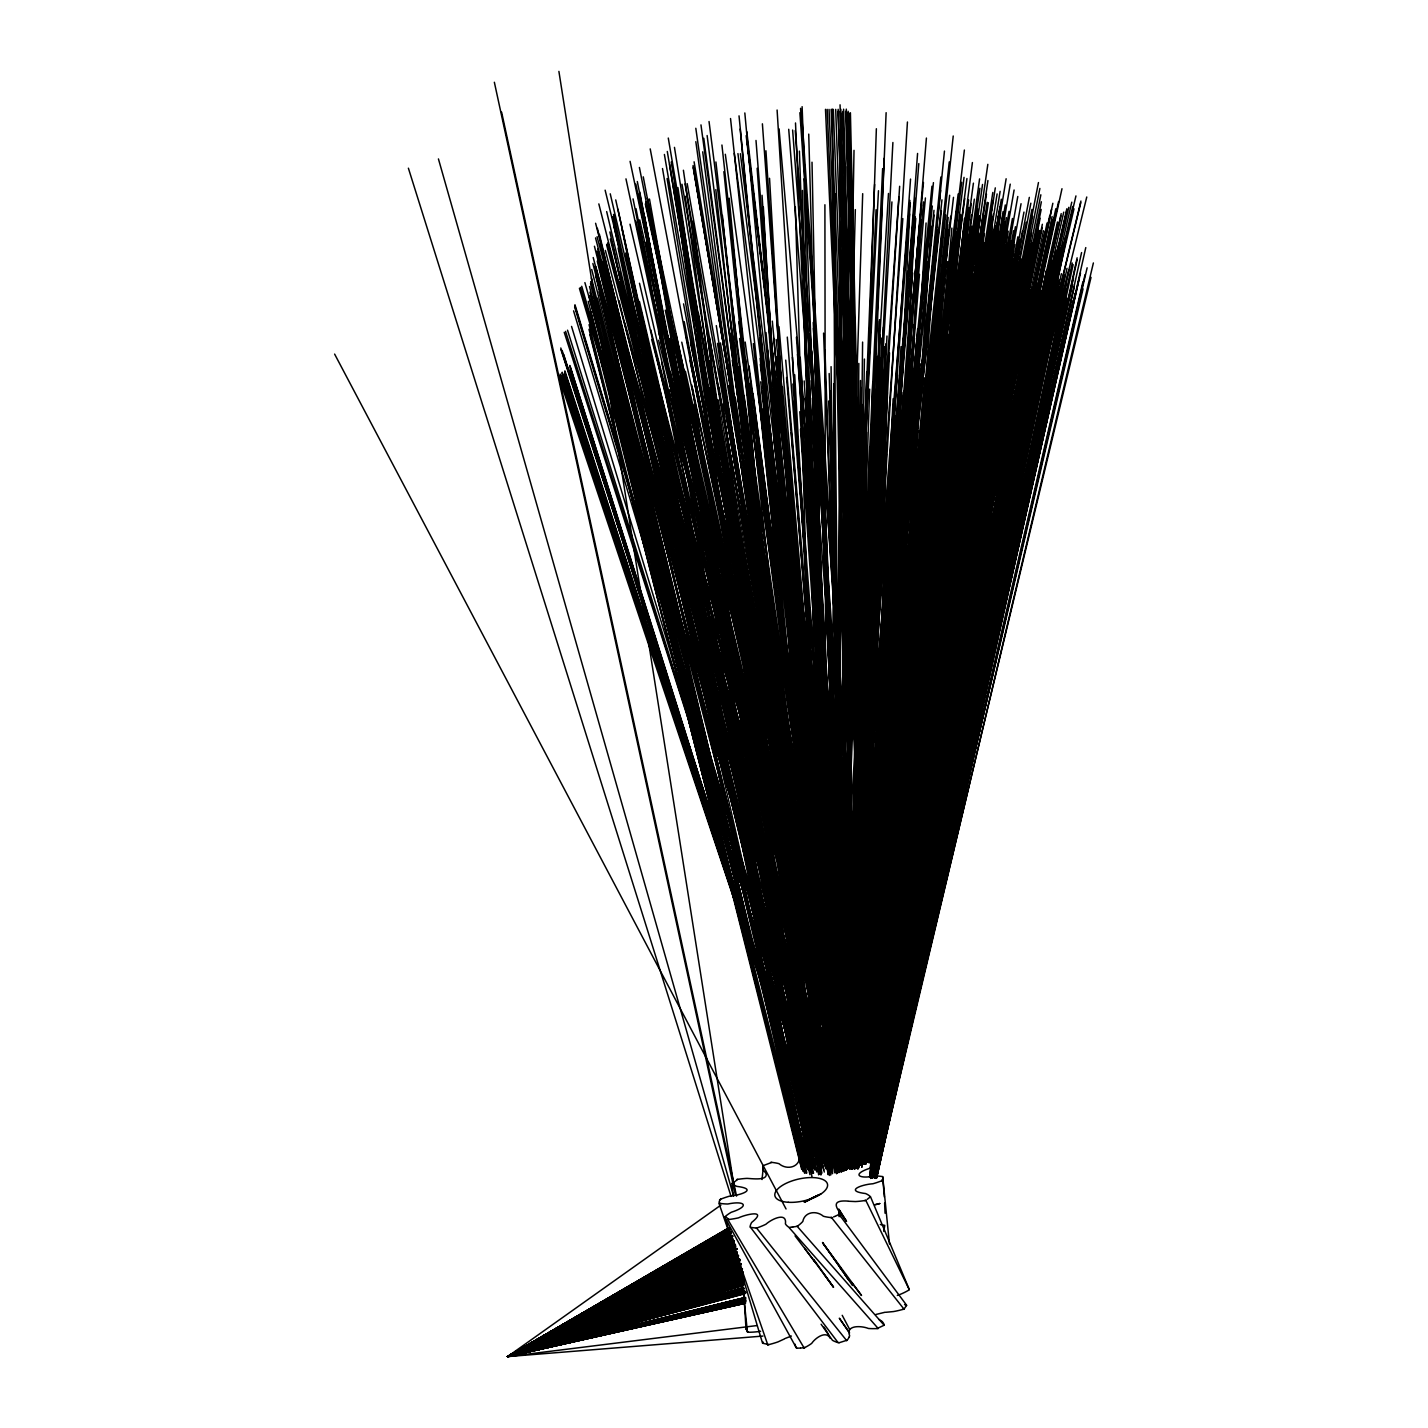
<?xml version="1.0" encoding="UTF-8"?>
<svg xmlns="http://www.w3.org/2000/svg" width="1428" height="1428" viewBox="0 0 1428 1428"><rect width="100%" height="100%" fill="white"/><g stroke="black" fill="none" stroke-linecap="round" stroke-linejoin="round"><path stroke-width="1.5" d="M838.879 1160.803L839.896 138.141M847.804 1168.818L848.143 342.309M850.428 331.296L850.338 1167.426L920.4 363.854M854.301 1168.104L855.247 473.685M844.394 1170.871L846.036 370.816M846.911 1169.532L850.499 359.32M849.339 1168.086L852.587 348.253M853.819 1167.39L856.157 419.743M835.362 193.69L830.114 1161.714L564.221 332.296M839.021 1216.602L839.057 1212.14M839.307 1172.067L844.43 388.362M852.302 1167.658L857.407 437.039M852.623 1168.39L858.835 363.408M840.378 1163.32L849.535 121.63M855.836 1168.39L861.762 451.659M832.221 1157.751L842.984 177.536M835.077 1158.947L845.537 166.523M839.039 1172.566L847.518 405.445M852.748 1168.211L860.745 387.399M718.819 386.899L853.426 1166.123L862.601 342.077M851.391 1166.765L860.495 380.491M854.355 1168.461L862.905 468.991M851.427 1168.764L862.262 404.57M852.23 1166.497L864.404 359.053M853.783 1167.693L865.118 414.959M836.826 1159.393L854.015 150.333M735.099 414.941L852.391 1168.104L866.475 432.184M855.765 1168.693L869.688 446.839M884.128 1325.22L797.199 1226.349L793.183 1226.955M854.444 1168.782L870.919 464.118M852.837 1166.373L872.758 381.865M830.079 1160.928L855.336 209.595M853.765 1167.979L874.311 409.89M843.555 1170.425L866.689 372.226M851.766 1166.962L874.436 398.93M879.505 321.3L854.872 1165.355L764.587 423.152M852.837 1166.587L877.292 356.447M852.623 1168.461L875.775 427.026M879.469 319.676L854.14 1165.73L781.955 417.797M855.747 1166.997L877.381 441.912M832.06 1158.947L862.69 193.672M853.284 1166.319L879.88 335.08M841.717 1163.82L876.364 128.734M843.377 1171.156L869.652 389.13M851.927 1167.087L879.184 373.404M853.98 1165.98L881.504 338.133M854.515 1169.353L878.684 459.12M852.07 1167.087L883.45 327.03M853.855 1166.194L883.468 404.517M835.451 1158.054L874.596 184.426M842.698 1164.07L886.128 112.687M846.429 1169.05L879.737 358.178M852.962 1166.747L885.521 375.6M855.711 1167.283L885.039 436.807M841.77 1170.906L874.686 393.485M885.788 343.827L851.463 1167.729L801.251 374.636M848.482 1167.693L884.824 346.629M850.285 1168.497L886.966 336.026M852.802 1168.943L885.057 421.599M886.431 453.943L854.712 1167.658L805.428 443.947M837.111 1156.269L882.629 168.611M839.093 1159.804L884.164 158.294M846.251 1169.746L882.593 374.993M887.359 392.593L852.141 1167.336L848.607 441.609M831.685 1160.393L876.06 209.737M863.994 1163.963L909.636 214.004M887.538 363.426L848.214 1168.39L922.202 375.85M849.874 1169.175L889.537 352.823M893.143 398.715L853.926 1166.605L838.879 428.543M892.803 431.47L855.675 1167.765L926.147 424.384M828.383 1162.678L878.47 190.727M840.324 1160.072L892.893 142.497M864.904 1162.178L915.045 216.788M894.856 415.709L853.159 1167.158L901.014 346.647M854.854 1167.925L894.285 448.553M835.558 1157.162L891.929 201.919M858.442 1168.586L899.551 463.404M865.707 1162.642L920.703 219.823M830.043 1160.768L888.484 193.476M843.341 1166.819L907.44 122.005M855.658 1168.211L900.55 425.937M852.623 1167.818L903.192 363.444M857.71 1168.55L900.925 480.486M837.165 1155.413L899.658 186.283M903.139 392.414L854.033 1166.979L785.721 360.124M866.6 1160.91L926.076 222.982M845.858 1169.461L897.409 374.939M854.979 1168.425L902.121 442.948M904.995 409.336L853.462 1167.533L915.866 359.32M906.334 457.942L858.514 1166.872L935.001 451.159M831.596 1161.142L898.89 196.689M908.279 270.856L846.786 1161.339L843.984 1164.266L845.751 1166.016L850.088 1166.373L874.489 1160.321L877.827 1162.892L875.453 1176.369L874.989 1171.674M846.215 1170.139L900.586 391.522M853.605 1166.765L912.046 321.603M867.349 1161.178L931.377 226.338M914.384 324.745L854.319 1166.408L732.278 360.142M908.422 420.118L855.818 1166.444L973.253 320.336M835.434 1156.484L902.835 218.555M839.468 1158.929L910.546 179.071M857.764 1169.086L907.78 474.971M912.67 272.998L846.786 1161.339L943.14 261.413M853.337 1167.408L914.527 338.275M868.063 1161.714L936.661 229.944M841.824 1160.536L917.579 153.456M853.998 1167.069L916.758 341.435M854.176 1167.479L913.634 385.489M910.1 437.057L855.318 1166.676L949.745 358.285M836.897 1156.698L910.35 203.008M848.428 1168.104L911.189 359.374M852.284 1168.229L917.597 328.868M913.349 452.283L858.478 1167.354L941.587 444.751M833.381 1159.357L909.904 200.438M840.556 1159.179L918.811 163.595M868.742 1162.267L941.837 233.799M947.674 261.538L847.125 1161.125L919.471 274.354M853.819 1168.086L915.634 402.321M855.872 1166.837L916.437 413.995M858.032 1167.39L914.866 469.223M842.413 1162.999L926.415 138.052M848.857 1168.122L915.455 361.909M849.91 1168.889L917.383 347.307M851.302 1167.426L920.364 336.847M920.31 345.505L852.409 1166.676L749.272 383.436M853.444 1166.105L918.097 376.064M765.301 1172.531L763.123 1169.746A34.825 14.494 -12.5 0 1 762.945 1168.461A43.001 17.904 -12.5 0 1 763.337 1165.587L771.78 1162.392A43.019 17.904 -12.5 0 1 776.886 1163.177A34.843 14.494 -12.5 0 1 779.045 1163.713C785.953 1169.728 797.734 1168.229 799.573 1158.519A34.843 14.494 -12.5 0 1 800.929 1157.073A43.001 17.904 -12.5 0 1 804.499 1154.11L813.728 1152.807A44.643 18.582 -12.5 0 1 815.085 1153.86A40.555 16.886 -12.5 0 1 816.173 1154.949A34.825 14.494 -12.5 0 1 816.977 1156.091C815.174 1168.515 831.042 1160.696 836.451 1155.716L915.776 218.43M868.349 1162.303L947.764 224.66M869.42 1162.624L947.067 237.976M833.149 1158.59L915.027 198.224M855.497 1167.354L918.204 430.863M858.424 1167.836L920.043 446.5M773.69 438.378L851.427 1168.05L923.256 353.412M884.378 1197.021L882.629 1176.601A43.019 17.904 -12.5 0 0 877.256 1176.029A34.843 14.494 -12.5 0 0 874.525 1175.94C859.138 1179.332 850.963 1174.298 870.366 1168.086L943.033 331.814M839.896 1155.77L925.415 197.957M924.576 377.813L854.569 1165.712L947.746 323.62M869.206 1160.607L951.887 228.123M870.241 1161.053L952.262 242.492M835.255 1157.43L921.453 204.882M835.594 1156.662L923.452 182.481M927.914 261.413L846.465 1161.553L961.704 251.203M855.907 1167.229L924.273 407.587M858.067 1168.193L921.631 463.386M869.938 1161.732L956.51 210.88M834.541 1159L923.577 201.883M869.866 1161.142L956.153 231.836M854.426 1166.337L926.718 394.539M858.585 1166.069L926.683 440.556M870.455 1162.267L960.455 214.432M840.931 1156.18L933.43 182.641M837.04 1154.877L931.948 186.229M870.473 1161.464L960.044 235.656M762.052 1179.51L763.284 1167.14M843.216 1163.481L944.461 151.082M936.268 347.022L854.372 1165.873L700.952 388.309M856.211 1165.551L932.43 400.715M858.371 1166.444L928.325 457.388M871.187 1160.589L964.56 218.234M871.437 1161.964L962.169 252.667M836.362 1155.056L932.305 206.007M839.932 1155.127L934.144 215.075M842.199 1159.661L940.856 177.018M871.026 1162.035L963.846 239.69M837.272 1155.609L934.001 210.327M936.411 368.977L854.854 1166.248L720.372 360.499M858.567 1166.497L933.287 434.398M871.669 1160.928L968.291 222.143M938.589 275.068L845.322 1167.301L1005.651 235.299M854.462 1166.533L938.749 363.604M856.157 1166.123L934.43 417.422M870.366 1168.086L967.47 243.938M838.29 1155.145L940.624 190.442M839.414 1156.537L938.017 230.211M841.003 1155.306L941.962 199.831M842.859 1159.875L949.245 161.899M843.341 1165.908L953.226 135.999M850.731 1167.247L936.375 358.446M943.462 321.086L854.247 1165.694L773.351 420.564M871.99 1162.517L967.059 258.575M872.097 1161.517L971.933 226.249M938.731 385.596L854.908 1166.908L787.292 337.097M872.294 1160.821L970.951 248.436M765.819 1172.799C769.049 1181.027 752.592 1178.635 747.058 1178.386A34.825 14.494 -12.5 0 0 744.113 1178.582A43.001 17.904 -12.5 0 0 737.705 1179.367L732.314 1183.616A43.001 17.904 -12.5 0 0 735.188 1185.597A34.843 14.512 -12.5 0 0 736.884 1186.382C758.946 1189.185 739.865 1195.432 729.583 1196.146A34.825 14.494 -12.5 0 0 726.638 1197.039A43.001 17.904 -12.5 0 0 720.658 1199.181L719.176 1201.412L719.766 1203.34A43.001 17.904 -12.5 0 0 725.138 1203.911A34.843 14.494 -12.5 0 0 727.869 1204C745.345 1200.341 749.914 1206.285 731.279 1212.265A34.825 14.494 -12.5 0 0 729.137 1213.586A43.019 17.904 -12.5 0 0 725.192 1216.531L729.03 1219.476A43.001 17.904 -12.5 0 0 735.474 1218.477A34.825 14.494 -12.5 0 0 738.508 1217.852C746.594 1214.121 767.889 1209.427 751.717 1222.404A34.825 14.494 -12.5 0 0 750.949 1223.832A43.001 17.904 -12.5 0 0 750.093 1226.741L838.058 1342.588A43.001 17.904 -12.5 0 1 834.041 1341.124A34.825 14.494 -12.5 0 1 832.453 1340.285L821.118 1324.238M837.825 1155.377L941.409 210.719M847.768 1160.696L851.445 1156.109A43.001 17.904 -12.5 0 0 852.302 1153.181L844.769 1152.217A43.001 17.904 -12.5 0 0 838.986 1154.52A34.843 14.512 -12.5 0 0 836.451 1155.716M854.944 1165.355L946.443 324.227M856.318 1166.069L940.731 393.325M858.514 1167.158L939.767 428.043M840.771 1154.484L945.675 214.968M845.858 1161.981L947.335 249.846M940.838 360.695L851.249 1167.247L849.714 1160.571M851.909 1167.872L943.872 345.38M861.923 1167.229L939.517 466.581M872.508 1161.892L975.395 230.586M872.794 1160.696L971.861 265.215M853.48 1167.14L947.478 327.101M872.776 1161.25L974.342 253.256M839.521 1155.698L949.656 195.261M852.962 1166.515L948.317 334.527M855.158 1165.373L950.691 326.798M942.837 409.961L856.407 1166.658L977.859 322.674M872.847 1162.517L978.715 235.156M839.253 1156.216L948.21 217.413M840.539 1153.645L948.442 229.837M842.52 1158.822L953.493 197.332M843.609 109.188L873.222 1161.839L977.555 258.414M839.253 1156.037L950.727 216.163M852.32 1168.086L948.37 347.647M853.765 1167.158L951.905 329.547M858.764 1165.319L946.3 421.403M945.265 460.459L862.048 1165.766L967.309 434.326M873.454 1160.75L981.946 240.065M843.645 1166.373L964.382 150.047M853.337 1166.533L952.815 336.865M856.461 1166.515L949.263 385.292M869.616 1177.1L970.754 327.066M871.116 1167.676L973.182 323.745M873.579 1162.231L980.411 263.841M843.18 1159.018L961.651 182.338M844.912 1167.711L954.6 264.091M873.775 1161.214L985.017 245.295M839.753 1154.984L958.17 193.976M958.92 200.812L841.056 1153.895L960.651 222.697M843.752 1160.357L964.043 177.358M855.604 1166.676L953.922 360.873M858.924 1165.801L948.192 438.021M874.168 1160.571L983.142 269.803M843.038 1155.805L960.616 214.896M856.711 1167.122L951.494 401.839M858.764 1165.908L952.815 414.441M861.976 1166.194L951.173 454.104M869.634 1177.1L974.61 329.797M874.043 1161.714L987.694 250.81M956.474 342.149L852.677 1167.39L816.209 377.474M873.4 1162.57L991.496 226.659M874.489 1160.946L985.57 276.318M841.485 1155.216L966.935 178.536M843.805 1162.713L972.414 162.542M957.92 376.474L856.889 1164.873L669.107 389.576M874.257 1162.267L990.282 256.861M874.739 1161.41L987.676 283.547M840.789 1155.52L964.721 198.528M843.002 1155.198L963.632 229.729M859.031 1166.426L954.796 431.006M874.043 1160.928L993.852 230.765M843.43 1158.358L968.648 199.956M967.506 234.228L845.305 1162.41L991.8 220.287M858.728 1166.462L959.063 407.23M861.834 1166.908L956.689 447.678M874.454 1162.66L996.244 235.138M841.913 1154.752L965.542 227.695M842.377 1154.431L968.791 207.453M964.971 327.619L853.926 1165.873L709.716 387.684M965.846 344.005L856.14 1165.07L676.569 389.398M857.318 1164.909L962.044 379.08M874.471 1161.964L1000.439 213.343M842.377 1155.538L973.414 183.159M842.966 1154.342L965.542 243.956M844.162 1159.59L974.36 199.152M970.201 255.541L848.321 1160.268L1000.778 242.671M969.594 317.266L855.247 1166.979L796.431 337.151M984.749 322.032L870.33 1176.672L988.747 324.709M871.848 1167.229L986.766 319.783M874.704 1161.732L998.226 239.583M874.9 1160.91L994.495 270.767M874.704 1162.535L1002.581 217.52M842.109 1153.663L971.29 203.561M843.805 1155.341L971.54 214.771M844.983 1166.854L965.953 276.068M844.519 1168.158L969.915 250.792M971.022 315.838L854.533 1166.622L772.441 362.409M961.133 423.723L859.424 1164.82L971.7 391.361M874.953 1162.356L1000.028 244.224M844.109 1163.231L979.59 178.893M855.158 1165.141L972.807 308.305M857.103 1165.337L970.255 346.415M862.048 1165.105L962.061 441.109M875.257 1160.75L1004.794 221.983M875.489 1160.589L1001.599 249.079M842.698 1154.609L971.522 230.943M843.823 1154.467L973.343 228.98M855.55 1166.997L974.235 319.586M859.031 1164.766L965.417 399.537M875.418 1161.357L1006.597 226.499M875.667 1161.035L1002.902 254.13M843.502 1153.61L979.894 188.282M844.519 1159.715L982.535 184.462M845.644 1167.336L977.109 237.726M875.792 1161.535L1004.009 259.521M843.145 1154.092L977.948 209.22M843.877 1165.516L987.837 164.345M845.626 1166.48L972.861 276.818M855.265 1165.73L973.914 332.278M855.479 1166.265L975.61 324.87M857.532 1165.373L971.29 368.924M875.578 1161.785L1008.222 231.211M1004.83 265.233L875.917 1161.839L1012.523 258.522M844.126 1152.735L979.626 215.842M844.573 1158.84L980.268 217.342M855.408 1164.998L977.055 324.013M870.473 1177.904L992.353 332.581M875.685 1162.231L1009.632 236.138M875.917 1162.374L1005.169 271.177M843.859 1165.962L987.926 180.535M844.841 1162.856L983.124 215.753M844.769 1167.354L977.912 263.573M857.71 1163.624L976.877 354.501M870.973 1176.904L995.691 330.939M1010.756 241.261L875.917 1162.749L1022.662 283.69M875.971 1161.464L1004.776 284.6M844.412 1154.127L986.462 194.047M844.537 1162.321L987.176 202.276M846.269 1166.926L980.34 263.93M872.562 1166.801L999.743 315.695M876.114 1161L1011.684 246.723M844.448 1152.396L984.499 215.61M844.841 1158.054L983.178 232.05M844.983 1158.965L988.372 202.722M984.445 233.549L844.501 1166.39L1003.063 211.647M984.142 310.804L855.907 1165.766L699.417 360.606M859.549 1165.248L975.824 393.896M862.137 1163.927L972.414 427.347M870.455 1177.297L998.44 321.3M876.132 1161.321L1012.345 252.506M859.085 1165.587L977.984 382.49M875.971 1162.249L1012.381 265.055M844.876 1153.074L984.195 242.599M844.43 1163.32L992.817 192.459M844.573 1162.892L992.174 205.525M845.18 1167.747L985.374 250.525M856.175 1166.408L988.479 302.433M856.657 1164.891L990.514 296.863M981.286 356.822L858.157 1163.641L851.481 1167.229M870.723 1178.457L1001.813 319.729M875.81 1162.695L1011.774 272.105M845.358 1154.27L992.942 200.545M844.68 1162.41L995.298 187.871M845.358 1158.162L991.228 217.395M989.8 306.199L856.532 1167.033L987.141 326.941M862.012 1164.516L977.395 420.1M845.465 1152.807L991.175 223.143M845.019 1161.589L991.835 221.376M993.388 213.914L844.198 1166.854L999.921 207.024M844.555 1167.783L988.23 248.936M998.583 215.414L844.68 1166.016L1003.099 221.965M857.8 1165.266L990.211 324.459M984.07 372.869L859.442 1163.927L998.422 334.937M859.906 1163.659L982.196 384.917M871.348 1177.511L872.383 1170.906M873.061 1166.497L1004.187 326.655M844.876 1153.699L997.119 193.905M845.804 1153.146L992.246 227.677M845.662 1157.465L993.031 231.015M857.103 1165.516L991.496 318.694M857.282 1166.694L996.208 291.383M858.014 1163.874L998.69 278.139M876.06 1161.517L1011.47 303.593M844.287 1165.07L1000.118 191.352M845.073 1161.999L995.102 225.767M845.305 1166.622L988.533 273.944M846.84 1166.497L993.299 255.719M995.709 245.848L848.803 1159.822L1022.466 231.229M857.103 1166.176L996.084 296.417M861.887 1165.087L982.25 412.549M871.74 1176.458L1007.597 326.173M874.007 1164.962L1009.114 321.389M1015.754 295.81L876.239 1163.231L1041.494 290.884M844.733 1168.193L995.762 235.691M871.223 1176.94L1010.489 315.32M873.258 1166.337L1012.077 311.607M845.554 1154.092L1001.331 199.206M846.126 1153.645L1006.133 178.768M857.782 1163.874L1001.206 289.902M858.567 1164.177L992.692 340.935M858.799 1163.57L1004.134 278.978M859.531 1163.463L992.406 347.736M859.924 1164.177L988.39 375.171M862.084 1163.409L986.73 404.767M875.882 1160.839L1018.182 291.562M874.525 1175.994L875.239 1171.585M1048.688 284.957L876.024 1167.211L1019.235 288.652M874.471 1178.207L1029.302 233.924M846.483 1153.431L998.065 232.461M845.626 1161.232L998.386 241.368M845.144 1167.015L995.673 260.36M845.697 1166.979L996.244 260.86M858.228 1163.481L997.726 316.195M1003.652 283.333L858.049 1165.123L672.659 359.517M858.282 1164.623L999.189 312.375M871.366 1178.029L1013.934 314.928M873.454 1166.64L1015.54 309.894M875.65 1163.16L1017.254 308.609M874.489 1177.797L1022.055 281.959M874.9 1176.583L1029.624 238.494M874.757 1177.422L1024.376 275.747M1082.906 281.905L874.953 1176.886L1029.891 243.367M846.572 1152.325L1005.294 204.954M846.34 1157.912L997.565 249.704M845.608 1168.443L995.245 274.354M858.888 1164.159L1004.259 298.398M872.133 1177.207L872.865 1172.816M873.972 1166.23L1015.04 320.925M1061.379 273.694L874.953 1177.332L1029.749 248.258M874.882 1178.261L1029.32 253.309M846.679 1154.038L1010.239 184.141M845.251 1165.302L1000.278 244.866M846.697 1157.18L998.725 260.146M858.585 1163.517L1006.169 292.562M859.959 1164.57L994.566 364.229M861.941 1163.874L991.121 396.52M874.882 1164.695L1018.45 314.785M876.524 1162.267L1026.321 276.461M847.286 1153.449L1006.383 217.645M858.424 1165.177L1004.312 306.003M858.871 1164.748L1009.096 285.671M859.281 1165.587L1009.899 280.959M1018.896 321.354L872.097 1178.261L1031.659 304.075M874.668 1175.03L875.435 1170.639M876.185 1166.248L1029.338 269.696M874.989 1177.529L1038.281 221.072M847.179 1152.824L1009.06 211.362M845.894 1161.285L1006.401 227.284M847.572 1152.289L1014.112 189.995M846.34 1166.587L1003.045 261.288M859.281 1164.338L1004.366 318.373M1000.778 351.288L859.942 1165.212L675.926 334.116M861.905 1163.481L997.69 373.529M871.955 1176.529L1021.538 309.555M875.418 1162.481L1023.965 296.81M875.382 1172.442L874.614 1176.833L1041.458 296.667M876.132 1168.05L1031.837 263.412M1038.406 225.713L874.953 1178.1L1050.508 264.733M1033.801 257.326L874.9 1176.315L1046.385 270.624M875.275 1176.369L1038.459 230.64M1005.33 245.348L847.554 1153.967L1012.434 218.484M845.108 1167.551L1005.544 246.419M873.954 1165.873L1023.769 307.573M874.686 1164.034L1025.09 303.218M874.739 1178.154L1038.12 235.602M874.936 1177.654L1037.513 240.725M847.215 1157.251L1006.811 245.67M846.768 1160.143L1006.044 255.326M845.911 1166.408L1004.241 269.499M859.228 1164.837L1009.168 308.68M861.655 1163.784L1001.51 364.14M874.686 1175.512L875.453 1171.121M876.221 1166.73L1029.445 294.936M846.608 1160.589L1009.935 240.85M848.053 1152.789L1017.789 196.493M1010.703 312.643L860.281 1163.499L1006.99 334.563M861.709 1162.071L1004.884 353.983M872.008 1177.582L1025.429 310.072M872.901 1176.761L873.668 1172.352M874.828 1165.766L1024.965 315.499M875.703 1164.32L1030.659 289.741M848.214 1153.985L1013.577 230.711M1014.362 237.887L849.249 1159.375L1037.995 222.09M860.888 1163.035L1009.935 329.493M861.316 1162.66L1007.757 342.684M874.793 1177.315L1034.479 288.724M848.25 1153.699L1015.433 226.731M847.875 1157.126L1011.417 254.38M1011.827 252.952L846.483 1168.39L1017.057 265.34M1014.737 244.42L847 1168.283L1028.945 249.436M847.107 1160.25L1021.056 203.722M846.251 1166.373L1013.416 250.935M846.965 1163.838L1011.667 263.894M1029.517 316.605L872.758 1177.85L874.579 1169.139M875.471 1163.624L1033.694 296.881M1036.55 283.012L875.971 1166.158L1034.461 302.54M875.221 1176.94L1038.906 282.655M848.732 1153.949L1017.878 236.816M848.875 1153.663L1023.965 212.076M848.375 1157.144L1015.897 259.575M847.054 1166.533L1019.646 239.726M873.186 1176.654L1032.498 317.409M876.042 1163.213L1034.265 310.054M874.489 1176.708L875.31 1172.334M876.114 1167.943L1041.762 276.764M875.596 1176.565L1042.851 276.818M848.643 1156.734L1019.181 250.436M872.615 1177.118L1036.264 305.289M875.542 1178.261L1046.349 271.249M848.66 1152.182L1029.338 197.385M848.196 1159.322L1014.665 279.12M1026.321 222.286L848.803 1156.323L638.12 220.43M849 1152.628L1030.855 203.204M1021.252 259.075L849 1156.734L1038.459 182.552M875.418 1164.766L1041.155 298.595M873.829 1175.208L1039.53 311.964M875.828 1177.904L1049.455 265.822M847.607 1163.838L1031.944 209.452M849.642 1158.911L1029.481 230.8M875.953 1167.229L1042.94 304.753M876.078 1177.44L1052.204 260.574M876.292 1176.958L1054.614 255.451M849.571 1153.306L1032.587 216.36M848.643 1159.357L1024.411 256.861M847.09 1168.033L1028.392 240.332M875.203 1176.333L1047.866 290.991M875.346 1177.6L1054.221 259.111M876.471 1176.494L1056.595 250.311M876.167 1178.207L1058.416 245.438M849.303 1155.93L1039.87 188.442M1031.551 232.603L847.447 1167.872L1039.995 235.798M1043.172 313.303L873.775 1176.19L1056.22 295.935M875.703 1177.118L1057.505 253.631M873.222 1176.654L1046.492 300.594M876.007 1176.726L1060.451 248.311M849.946 1152.842L1040.851 194.797M849 1159.179L1032.783 242.778M873.954 1175.28L875.257 1168.729M876.132 1164.355L1050.044 293.24M875.293 1178.046L1053.757 285.511M875.846 1178.439L1063.057 243.135M847.215 1168.086L1041.369 201.794M849.749 1155.841L1041.173 209.452M874.025 1176.975L1049.062 307.323M874.436 1177.761L1055.274 279.228M876.078 1177.939L1065.27 237.941M876.292 1177.475L1067.287 232.996M848.785 1161.071L1040.137 218.234M1039.798 230.479L847.554 1167.658L1044.939 232.05M848.964 1161.053L1038.549 239.458M850.017 1158.465L1042.351 224.285M875.739 1177.672L1059.201 280.156M1042.261 227.498L847.821 1167.461L1049.687 215.914M1053.418 309.233L874.347 1175.69L1065.502 291.276M874.114 1176.993L1058.326 288.063M847.839 1167.229L1043.457 230.711M874.989 1177.386L1058.648 294.507M876.149 1177.279L1064.235 274.926M850.267 1156.02L1047.063 223.018M1058.148 302.7L874.614 1176.547L1066.163 282.923M1067.019 268.303L875.435 1176.922L1065.823 289.509M1051.579 209.38L847.839 1167.533L773.798 338.382M876.542 1176.815L1068.894 269.785M850.713 1152.753L1052.847 203.276M1052.115 216.503L848.071 1167.087L1058.594 201.526M1052.418 220.358L848.161 1167.033L1057.452 221.983M850.356 1158.001L1053.703 218.038M1072.25 263.002L875.899 1176.44L1072.589 284.583M876.899 1176.333L1073.142 264.591M850.57 1155.841L1055.845 208.72M1063.414 304.949L874.436 1177.386L1074.356 286.671M848.839 1163.749L1061.986 188.728M1066.787 298.131L874.704 1178.261L1073.535 277.871M875.828 1178.189L1077.123 257.825M876.721 1178.118L1077.14 259.646M848.41 1166.783L1058.041 222.929M1066.288 215.182L848.482 1166.605L1061.2 213.629M876.221 1177.707L1081.585 252.577M848.339 1166.89L1060.915 215.86M876.578 1177.279L1085.78 247.597M1063.735 212.147L849.071 1164.213L852.373 1152.682M874.953 1176.886L1072.928 300.826M1075.123 293.4L875.221 1177.814L1080.514 272.909M876.024 1178.189L1078.997 279.531M848.571 1166.515L1066.841 208.756M849.196 1163.838L1066.895 210.219M848.196 1168.318L1068.804 207.31M1071.785 202.169L848.25 1168.265L1073.981 208.809M876.453 1177.779L1085.03 274.712M850.963 1157.055L1072.785 206.453M1087.136 267.804L875.721 1177.332L1083.031 288.867M1075.944 195.922L848.393 1167.854L809.801 333.831M876.185 1176.833L1093.384 262.948M851.213 1156.591L1080.925 201.045M848.446 1167.89L1080.764 202.74M1091.028 277.335L875.453 1176.369L875.346 1171.924M848.625 1167.444L1086.762 197.01M883.022 1179.403L882.629 1176.601M882.986 1179.546L889.466 1243.949M762.855 1342.623L762.855 1342.623A43.019 17.904 -12.5 0 1 763.212 1342.106M883.771 1231.418L884.753 1225.367L880.326 1224.492M874.632 1165.409L877.577 1162.66M904.156 1308.887L906.655 1305.317L839.075 1214.335L835.273 1216.281M906.53 1305.531L905.977 1305.049A43.019 17.904 -12.5 0 0 904.549 1304.585M881.736 1180.76L883.182 1178.725L881.736 1180.76A43.019 17.904 -12.5 0 1 875.775 1182.902A34.825 14.494 -12.5 0 1 872.829 1183.776C862.066 1184.455 843.894 1190.845 865.511 1193.54A34.825 14.494 -12.5 0 1 867.207 1194.343A43.019 17.904 -12.5 0 1 870.08 1196.325M904.067 1308.994L902.889 1309.405A43.001 17.904 -12.5 0 1 896.498 1310.975A34.825 14.494 -12.5 0 1 893.446 1311.564L885.931 1312.278M839.289 1342.695L847.179 1340.178A43.001 17.904 -12.5 0 0 849.107 1337.161M883.968 1325.309L877.095 1328.558A43.019 17.904 -12.5 0 1 871.08 1328.611A34.825 14.494 -12.5 0 1 868.402 1328.468C861.262 1325.612 845.394 1324.881 849.642 1335.769A34.825 14.494 -12.5 0 1 849.107 1337.161M746.094 1329.307L746.844 1328.647L746.665 1330.735L748.54 1332.27A43.019 17.904 -12.5 0 0 754.698 1331.985A34.825 14.494 -12.5 0 0 757.715 1331.681L760.66 1331.253M870.384 1196.807L867.171 1199.377M865.957 1200.288L864.69 1200.573A43.001 17.904 -12.5 0 1 858.282 1201.359A34.825 14.494 -12.5 0 1 855.336 1201.555L848.535 1201.251M797.199 1226.349L797.913 1225.831A43.019 17.904 -12.5 0 0 801.465 1222.85A34.843 14.494 -12.5 0 0 802.822 1221.422C804.66 1211.694 816.459 1210.248 823.349 1216.228A34.825 14.494 -12.5 0 0 825.509 1216.763A43.019 17.904 -12.5 0 0 830.632 1217.531L831.989 1217.477M897.319 1295.446L900.872 1294.089A34.825 14.494 -12.5 0 0 903.478 1292.929L904.335 1292.518A43.84 18.243 -12.5 0 0 908.529 1290.269L909.101 1289.073L870.491 1196.7M762.909 1336.072L507.6 1356.6L720.908 1205.107M875.775 1314.51L885.074 1312.243M784.525 1338.893L778.064 1341.856A34.843 14.512 -12.5 0 1 775.19 1342.82A43.019 17.904 -12.5 0 1 768.889 1344.587L762.82 1343.266M719.569 1199.895L720.658 1199.181M785.168 1338.464L791.362 1336.037M804.499 1154.11L805.41 1153.556M796.985 1226.384L797.913 1225.831M756.679 1325.595L507.6 1356.6L728.351 1228.098M745.594 1303.175L507.6 1356.6L729.44 1227.687M744.345 1303.407L507.6 1356.6L729.244 1227.991M744.702 1303.3L507.6 1356.6L729.048 1228.294M744.416 1302.979L507.6 1356.6L728.833 1228.58M745.47 1302.514L507.6 1356.6L728.583 1228.883M745.345 1302.425L507.6 1356.6L729.565 1228.455M745.452 1302.175L507.6 1356.6L728.958 1229.044M743.952 1302.372L507.6 1356.6L729.886 1228.705M745.487 1301.872L507.6 1356.6L729.208 1229.276M743.934 1302.158L507.6 1356.6L728.94 1229.579M745.523 1301.586L507.6 1356.6L728.101 1230.276M745.523 1301.283L507.6 1356.6L729.922 1229.49M745.63 1301.158L507.6 1356.6L729.94 1229.811M745.505 1300.997L507.6 1356.6L728.244 1231.275M745.505 1300.872L507.6 1356.6L728.53 1231.489M729.137 1231.739L507.6 1356.6L745.416 1300.587L507.6 1356.6L728.762 1231.596M745.773 1300.319L507.6 1356.6L730.19 1231.204M745.38 1300.283L507.6 1356.6L730.19 1231.489M743.934 1300.515L507.6 1356.6L730.047 1231.775M745.327 1300.123L507.6 1356.6L730.511 1231.561M744.898 1300.051L507.6 1356.6L731.029 1231.632M745.237 1299.819L507.6 1356.6L730.618 1232.364M745.273 1299.73L507.6 1356.6L731.386 1232.31M745.666 1299.409L507.6 1356.6L730.815 1232.899M745.005 1299.444L507.6 1356.6L729.512 1233.828M744.988 1299.248L507.6 1356.6L730.119 1233.649M849.196 1167.872L853.105 1165.712M745.005 1299.123L507.6 1356.6L729.458 1234.149M850.106 1167.569L853.998 1165.409M745.47 1298.802L507.6 1356.6L731.243 1233.346M850.285 1167.765L856.514 1164.373M743.792 1299.016L507.6 1356.6L730.333 1233.935M744.648 1298.659L507.6 1356.6L730.226 1234.22M851.302 1167.676L859.103 1163.374M745.684 1298.302L507.6 1356.6L730.154 1234.56M852.248 1167.372L860.977 1162.82M744.988 1298.32L507.6 1356.6L729.547 1235.059M861.923 1162.57L852.195 1167.908L806.07 461.655M745.523 1298.07L507.6 1356.6L730.154 1234.917M858.996 1164.463L862.905 1162.321L643.546 328.119M730.172 1235.291L507.6 1356.6L745.166 1297.856L507.6 1356.6L730.761 1234.756M859.031 1165.052L864.886 1161.874M745.63 1297.641L507.6 1356.6L730.797 1235.166M745.041 1297.677L507.6 1356.6L730.226 1235.702M863.03 1163.57L866.939 1161.446L638.655 337.49M745.362 1297.356L507.6 1356.6L730.868 1235.577M864.065 1163.392L867.974 1161.267M744.666 1293.786L507.6 1356.6L730.101 1236.095M745.505 1293.304L507.6 1356.6L731.243 1235.684M745.612 1293.018L507.6 1356.6L731.082 1235.988M745.505 1292.893L507.6 1356.6L732.385 1235.506M745.273 1292.715L507.6 1356.6L732.421 1235.791M745.755 1292.429L507.6 1356.6L731.493 1236.434M744.006 1292.679L507.6 1356.6L732.778 1235.952M744.345 1292.376L507.6 1356.6L731.404 1236.862M745.237 1291.894L507.6 1356.6L731.386 1237.023M745.47 1291.59L507.6 1356.6L732.814 1236.398M745.434 1291.412L507.6 1356.6L731.957 1237.023M743.524 1291.876L507.6 1356.6L731.832 1237.326M743.988 1291.269L507.6 1356.6L731.993 1237.451L507.6 1356.6L743.72 1291.572L746.023 1329.129M742.81 1291.376L507.6 1356.6L731.796 1237.63M743.542 1290.769L507.6 1356.6L732.225 1237.612L507.6 1356.6L743.542 1290.966M743.952 1290.484L507.6 1356.6L732.439 1237.79M743.363 1290.376L507.6 1356.6L731.475 1238.594M743.792 1290.002L507.6 1356.6L732.189 1238.272M743.31 1289.841L507.6 1356.6L731.618 1238.719L507.6 1356.6L743.577 1289.93M742.346 1289.966L507.6 1356.6L732.528 1238.451M742.453 1289.895L507.6 1356.6L732.796 1238.558M743.452 1289.377L507.6 1356.6L732.1 1239.129M742.56 1289.502L507.6 1356.6L731.904 1239.343M743.149 1289.216L507.6 1356.6L732.546 1239.147M742.31 1289.359L507.6 1356.6L732.153 1239.45M742.935 1289.056L507.6 1356.6L732.546 1239.415M804.125 1202.019L813.46 1197.271M744.238 1288.431L507.6 1356.6L732.493 1239.647M805.017 1201.769L817.316 1195.522M744.024 1288.181L507.6 1356.6L731.297 1240.307M806.517 1201.198L818.405 1195.022M743.22 1288.092L507.6 1356.6L732.814 1239.54M805.303 1201.894L821.082 1193.701M742.953 1287.86L507.6 1356.6L731.207 1240.593M742.649 1287.628L507.6 1356.6L732.76 1240.218M800.697 1348.086L804.999 1347.479A43.019 17.904 -12.5 0 0 809.747 1344.73A34.825 14.494 -12.5 0 0 811.711 1343.355C815.317 1337.929 826.276 1330.111 830.257 1338.357M742.542 1285.646L507.6 1356.6L733.51 1240.129M743.452 1285.146L507.6 1356.6L732.885 1240.664M743.613 1284.861L507.6 1356.6L733.51 1240.486M743.756 1284.557L507.6 1356.6L733.885 1240.539M743.881 1284.272L507.6 1356.6L733.813 1240.718M743.988 1283.986L507.6 1356.6L733.671 1240.986M744.077 1283.701L507.6 1356.6L732.975 1241.45M744.149 1283.397L507.6 1356.6L734.17 1241.11M742.828 1283.576L507.6 1356.6L733.51 1241.592M743.435 1283.308L507.6 1356.6L734.117 1241.432M743.934 1283.022L507.6 1356.6L733.492 1241.932M743.381 1282.915L507.6 1356.6L734.117 1241.789M743.56 1282.63L507.6 1356.6L733.51 1242.289M742.364 1282.88L507.6 1356.6L734.153 1242.164M743.845 1282.326L507.6 1356.6L733.564 1242.663M742.596 1282.505L507.6 1356.6L734.242 1242.538M743.149 1282.255L507.6 1356.6L733.671 1243.056M742.846 1282.201L507.6 1356.6L734.26 1243.02M743.167 1281.916L507.6 1356.6L734.153 1243.306M742.453 1281.809L507.6 1356.6L734.046 1243.592M743.113 1281.505L507.6 1356.6L733.242 1244.199M744.238 1280.916L507.6 1356.6L733.064 1244.484M744.202 1280.755L507.6 1356.6L732.867 1244.77M743.274 1280.898L507.6 1356.6L734.617 1244.074M742.328 1281.094L507.6 1356.6L734.295 1244.341M744.042 1280.38L507.6 1356.6L735.027 1244.252M743.096 1280.488L507.6 1356.6L734.777 1244.538M744.042 1280.095L507.6 1356.6L734.92 1244.556M735.277 1244.788L507.6 1356.6L744.095 1279.809L507.6 1356.6L734.581 1244.823M744.184 1279.506L507.6 1356.6L733.742 1245.716M744.291 1279.202L507.6 1356.6L735.509 1244.93M744.274 1278.917L507.6 1356.6L735.188 1245.252M744.22 1278.649L507.6 1356.6L733.778 1246.251M744.131 1278.381L507.6 1356.6L735.438 1245.573M744.024 1278.114L507.6 1356.6L735.099 1245.859M743.881 1277.864L507.6 1356.6L733.974 1246.519M743.702 1277.614L507.6 1356.6L735.224 1246.126M743.506 1277.364L507.6 1356.6L735.688 1246.055M743.274 1277.114L507.6 1356.6L735.277 1246.323M741.203 1277.435L507.6 1356.6L735.349 1246.43M741.435 1277.168L507.6 1356.6L735.652 1246.501M741.65 1276.882L507.6 1356.6L734.099 1247.554M741.864 1276.596L507.6 1356.6L734.545 1247.626M742.756 1276.061L507.6 1356.6L734.902 1247.679M740.829 1276.507L507.6 1356.6L734.117 1248.34M740.971 1276.204L507.6 1356.6L735.027 1248.268M741.114 1275.918L507.6 1356.6L734.42 1248.786M741.221 1275.632L507.6 1356.6L735.063 1248.679M741.328 1275.329L507.6 1356.6L734.777 1248.857M741.418 1275.043L507.6 1356.6L735.42 1248.643M742.221 1274.49L507.6 1356.6L736.402 1248.375M742.274 1274.187L507.6 1356.6L735.581 1248.965M742.364 1273.865L507.6 1356.6L736.902 1248.447M742.792 1273.651L507.6 1356.6L736.848 1248.732M741.792 1273.901L507.6 1356.6L735.474 1249.536M742.257 1273.633L507.6 1356.6L736.848 1249.036M742.578 1273.348L507.6 1356.6L735.491 1249.839M742.756 1273.133L507.6 1356.6L736.884 1249.357M742.203 1273.133L507.6 1356.6L735.545 1250.16M742.042 1273.008L507.6 1356.6L735.42 1251.089M742.417 1272.741L507.6 1356.6L735.42 1251.374M742.756 1272.526L507.6 1356.6L735.706 1251.303M742.257 1272.455L507.6 1356.6L735.402 1251.642M742.721 1272.187L507.6 1356.6L735.366 1251.928M742.096 1272.33L507.6 1356.6L736.705 1251.553M742.471 1271.955L507.6 1356.6L736.777 1251.803M736.794 1252.231L507.6 1356.6L742.631 1271.795L507.6 1356.6L736.509 1252.124M741.453 1271.866L507.6 1356.6L736.527 1252.552M741.31 1271.616L507.6 1356.6L735.92 1252.981M741.257 1271.348L507.6 1356.6L736.259 1252.856M741.257 1271.063L507.6 1356.6L737.044 1252.624M741.328 1270.777L507.6 1356.6L736.973 1252.874M741.435 1270.492L507.6 1356.6L736.616 1253.195M741.596 1270.206L507.6 1356.6L736.348 1253.445M741.757 1269.903L507.6 1356.6L736.473 1253.481M741.81 1269.617L507.6 1356.6L736.973 1253.427M742.417 1269.117L507.6 1356.6L736.634 1253.713M742.399 1268.849L507.6 1356.6L736.402 1254.034M742.346 1268.582L507.6 1356.6L736.509 1254.32M740.204 1269.099L507.6 1356.6L736.741 1254.587M740.489 1268.832L507.6 1356.6L737.223 1254.855M740.097 1268.832L507.6 1356.6L737.669 1254.962M740.739 1268.546L507.6 1356.6L737.99 1255.034M740.971 1268.26L507.6 1356.6L737.08 1255.694M741.203 1267.975L507.6 1356.6L737.562 1255.747M739.811 1268.332L507.6 1356.6L737.937 1255.765M740.061 1268.207L507.6 1356.6L738.544 1255.747M740.257 1267.903L507.6 1356.6L738.276 1256.015M740.436 1267.618L507.6 1356.6L738.544 1255.98M740.614 1267.314L507.6 1356.6L738.419 1256.176M740.757 1267.029L507.6 1356.6L738.276 1256.426M739.561 1267.243L507.6 1356.6L738.24 1256.586M739.686 1266.939L507.6 1356.6L738.222 1256.819M739.793 1266.618L507.6 1356.6L736.83 1257.533M739.472 1266.547L507.6 1356.6L737.151 1258.568M803.893 1347.961L804.999 1347.479M740.257 1265.886L507.6 1356.6L736.83 1259.121M739.418 1265.708L507.6 1356.6L738.633 1258.479M741.15 1264.69L507.6 1356.6L739.115 1258.657M741.203 1264.53L507.6 1356.6L739.418 1258.746M739.954 1264.797L507.6 1356.6L739.24 1259.068M740.936 1264.262L507.6 1356.6L739.044 1259.371M741.007 1263.994L507.6 1356.6L738.829 1259.675M740.739 1264.012L507.6 1356.6L739.936 1259.425M741.203 1263.762L507.6 1356.6L739.704 1259.728M740.989 1263.709L507.6 1356.6L739.454 1260.014M740.721 1263.512L507.6 1356.6L739.204 1260.317M740.239 1263.423L507.6 1356.6L738.062 1260.995M739.061 1263.441L507.6 1356.6L739.972 1260.335M738.74 1263.191L507.6 1356.6L739.668 1260.621M738.562 1262.923L507.6 1356.6L739.918 1260.71M738.49 1262.655L507.6 1356.6L738.312 1261.459M738.508 1262.388L507.6 1356.6L739.704 1260.995M738.579 1262.102L507.6 1356.6L739.49 1261.281M507.6 1356.6L738.704 1261.816M834.862 1216.424L833.506 1216.924M878.184 1328.486L788.667 1227.116A43.019 17.904 -12.5 0 1 786.221 1224.992A34.825 14.494 -12.5 0 1 785.418 1223.85C787.221 1211.426 771.352 1219.244 765.943 1224.224A34.825 14.494 -12.5 0 1 763.409 1225.42A43.019 17.904 -12.5 0 1 757.625 1227.705L756.572 1228.08L846.75 1340.714M844.769 1152.217L846.001 1151.86M756.394 1228.062L757.625 1227.723M902.889 1309.405L903.978 1309.083L831.578 1217.638M839.057 1342.748L838.058 1342.588M767.621 1344.819L768.889 1344.587M736.58 1179.546L737.723 1179.367M864.69 1200.573L865.814 1200.377L909.35 1289.787M792.736 1227.009L791.415 1227.188M790.969 1227.241L789.63 1227.402M877.095 1328.558L878.345 1328.397M873.365 1160.446L874.596 1160.393M729.03 1219.476L727.798 1219.548L804.107 1347.943M800.269 1348.103L796.931 1348.157M796.717 1348.157L796.253 1347.729A43.001 17.904 -12.5 0 1 795.289 1345.14A34.825 14.494 -12.5 0 1 795.217 1344.266M770.62 1162.374L771.78 1162.392M830.614 1217.531L831.774 1217.548M748.54 1332.27L747.451 1332.199L740.793 1268.118M756.197 1228.044L751.681 1227.509M751.449 1227.473L750.378 1227.312M847.839 1201.091C827.312 1199.627 838.754 1210.908 846.322 1221.119L838.789 1209.016M719.766 1203.34L718.891 1203.108L767.782 1344.855M878.88 1319.436L881.683 1321.132A34.843 14.494 -12.5 0 1 882.718 1322.185A43.001 17.904 -12.5 0 1 884.128 1324.666M795.057 1235.863L814.674 1261.638L804.714 1248.393M851.713 1282.647L861.548 1295.499M861.28 1295.16L822.653 1242.824L840.717 1268.189M814.424 1261.317L833.577 1287.288L823.885 1273.955M833.327 1286.967L813.835 1259.532M849.589 1332.86L839.325 1318.205L849 1332.181M822.51 1242.467L848.982 1280.327L839.95 1267.243L842.466 1270.902M844.965 1274.544L852.48 1285.486M846.554 1221.475L839.271 1210.194A34.861 14.512 -12.5 0 1 839.45 1211.479A43.019 17.904 -12.5 0 1 839.057 1214.335M824.01 1327.112L828.543 1334.555M796.253 1347.729L724.585 1217.049M334.616 354.09L786.043 1208.963M842.217 1315.313L849.499 1329.111M558.848 376.956L822.51 1162.981M560.187 374.082L822.582 1162.892M560.169 375.457L822.314 1162.803L562.132 350.485M560.079 375.796L822.189 1162.856M562.204 372.208L822.278 1162.678M562.132 372.797L822.082 1162.749M562.132 373.993L821.903 1162.892M561.811 375.76L821.225 1162.856M564.667 375.189L819.993 1162.57M564.72 376.653L819.833 1162.749M560.793 347.986L823.742 1162.57M560.99 349.699L823.206 1162.517M564.863 370.834L821.296 1162.535M564.81 372.172L820.921 1162.695M564.738 373.618L820.457 1162.624M565.577 331.385L829.097 1161.642M563.614 354.34L820.422 1162.374M569.861 365.461L820.582 1162.446M569.986 366.264L820.136 1162.285M570.236 368.263L819.351 1162.303M570.325 369.406L818.976 1162.463M570.557 370.512L818.744 1162.338M570.45 370.798L818.547 1162.392M570.468 371.994L818.173 1162.553M570.504 373.386L817.726 1162.481M570.522 374.886L817.923 1164.552M408.39 168.183L731.065 1196.432M567.523 330.189L827.794 1161.482M571.557 326.423L825.652 1163.213M614.076 319.104L867.742 1161.357M574.966 304.735L831.703 1159.018M574.77 305.61L831.703 1161.214M574.627 306.859L830.632 1161.089M573.574 310.858L828.883 1161.035M725.62 1219.53L762.534 1343.159M579.411 288.331L837.593 1158.233M619.163 320.961L866.725 1161.5M580.411 287.421L836.754 1158.054M581.714 286.278L835.451 1157.84M624.786 322.942L866.35 1163.802M438.432 158.919L733.474 1195.754M584.891 282.619L833.381 1159.679M630.605 324.709L865.368 1163.963M636.87 355.608L861.512 1162.231M636.852 326.441L864.404 1164.159M595.779 266.5L837.076 1157.43M644.903 338.454L865.957 1161.571M643.296 356.518L860.673 1162.41M597.065 236.691L845.019 1167.925M601.545 260.967L840.61 1157.572M600.617 261.735L839.95 1157.59M599.332 262.823L838.914 1157.59M593.209 257.54L832.756 1166.979M606.597 244.759L846.144 1156.894M604.169 268.999L839.503 1167.354M599.135 291.83L827.883 1168.604M651.668 339.471L865.564 1163.909M650.222 357.482L860.406 1164.677L685.369 371.173M607.257 243.849L845.322 1156.68M605.365 250.4L843.948 1168.05M595.547 237.923L837.094 1167.604M590.692 281.584L821.046 1168.247M607.953 242.671L844.055 1156.394M600.456 272.052L832.185 1169.264M592.87 263.484L825.812 1168.729M595.797 316.141L816.227 1169.943M591.014 320.889L809.747 1169.514M595.601 223.268L838.486 1167.461M597.207 298.024L820.904 1170.442M589.514 286.475L814.906 1167.783M592.656 303.914L814.763 1170.032M589.907 334.777L804.25 1171.228M591.692 269.499L819.922 1168.283M588.247 301.272L809.408 1169.568M591.495 317.07L808.569 1169.728M588.996 329.332L803.536 1171.46M650.704 329.725L861.976 1162.338M619.93 272.462L846.215 1167.676M610.291 239.083L841.449 1155.948M598.832 203.901L842.163 1165.908M594.441 246.241L826.455 1166.515M590.514 283.529L813.71 1167.818M590.728 311.59L807.82 1169.693M657.326 358.249L859.585 1164.855L693.276 370.852M601.259 336.365L810.336 1171.567M589.032 295.721L808.819 1169.532M600.099 353.287L806.017 1173.156M589.068 324.656L801.733 1169.443M658.611 340.292L864.618 1164.088M618.967 300.665L834.969 1168.711M597.35 228.266L831.132 1166.997M613.612 324.727L823.688 1169.978M591.442 277.96L813.139 1167.765M599.242 348.486L804.642 1173.334M596.94 343.291L803.232 1171.442M587.747 309.055L802.625 1169.318M619.431 281.959L838.736 1167.39M613.861 304.932L827.794 1170.728M608.899 348.611L812.782 1173.388M589.925 292.115L807.141 1167.569M609.577 330.528L816.762 1171.995M658.504 331.296L861.102 1162.553M605.133 190.174L843.627 1165.855M596.726 251.257L820.636 1166.016M594.708 266.554L815.174 1167.622M670.232 371.423L861.334 1162.196M599.421 234.353L825.491 1166.39M597.689 248.865L819.422 1165.891M665.894 341.006L863.172 1162.106M664.788 358.928L858.799 1165.052L701.487 370.405M597.279 261.092L814.728 1167.569M591.049 295.203L801.376 1166.89M595.583 275.283L808.623 1167.14M606.668 211.594L832.506 1166.819M600.385 243.385L818.976 1165.801M598.278 258.361L813.067 1165.409M615.718 366.086L806.838 1172.995M666.947 332.795L860.245 1162.749M639.476 283.262L845.43 1167.854M639.405 301.379L841.752 1169.068M610.238 193.815L836.969 1167.372M677.55 371.298L860.548 1162.338M629.998 224.214L845.911 1156.002M673.623 341.649L862.28 1162.303M599.421 280.584L803.553 1166.676M628.284 360.124L813.567 1173.173M628.249 378.045L809.944 1174.691M635.817 221.215L847.696 1156.127M849.178 1162.66L850.16 1166.997M641.226 311.715L834.773 1168.747M641.565 330.439L831.292 1169.96M612.558 216.681L827.008 1166.23M634.889 335.241L824.295 1172.049M609.863 231.943L821.314 1165.748M635.656 354.929L821.082 1173.37M602.794 262.77L807.766 1164.82M639.708 219.876L849.428 1156.412M850.41 1160.768L851.856 1167.283M615.736 199.92L831.631 1166.694M613.522 214.396L825.848 1166.194M684.548 389.201L855.586 1165.373M681.763 342.184L861.405 1162.499M680.977 359.981L857.318 1165.426M645.331 203.936L856.818 1166.587M656.63 296.97L847.572 1167.336M614.129 226.766L820.939 1165.534M611.719 241.386L815.049 1165.052M645.652 202.972L856.032 1166.355L739.597 338.472M617.931 209.22L825.438 1165.998M614.933 224.535L819.779 1165.516M645.813 201.705L854.819 1166.123M501.603 112.116L736.562 1196.111M494.356 82.253L735.366 1194.825L558.901 71.4M625.964 178.857L837.825 1165.159M647.402 198.099L852.73 1167.711L838.736 396.877M630.069 161.346L841.949 1165.73M685.94 335.384L859.085 1165.355M692.598 388.827L854.979 1165.516M618.128 248.026L810.372 1164.427M690.492 342.613L860.566 1162.695M689.885 360.356L856.639 1165.641M665.305 310.126L841.449 1169.121M622.251 230.301L814.852 1164.802M665.876 328.262L838.129 1170.3M651.079 386.31L811.943 1176.511M633.05 198.867L827.383 1163.784M635.835 184.069L832.702 1164.409M639.405 167.469L836.951 1164.927M637.316 181.517L831.56 1164.195M661.664 362.069L821.939 1173.156M663.342 381.544L819.208 1174.316M625.678 253.042L804.267 1161.339M699.845 342.916L860.174 1165.087M696.971 336.508L858.299 1165.605M669.786 338.436L832.256 1172.102M636.013 208.684L821.564 1162.999M710.198 401.25L857.568 1164.873M670.892 357.071L829.222 1173.191M638.851 194.154L827.044 1163.606M709.716 419.332L853.212 1165.337M639.726 191.959L825.937 1163.517M683.566 303.878L847 1167.497M650.204 148.887L843.073 1165.694M643.26 176.822L831.203 1164.106M684.208 321.621L843.787 1168.568M710.091 369.834L858.085 1165.284M674.302 186.265L856.3 1165.784M644.635 216.574L817.298 1162.214M709.645 342.988L859.37 1165.302M718.213 399.947L856.979 1165.07M709.395 360.624L855.372 1166.033M717.856 417.976L853.176 1167.711M681.977 184.23L857.55 1163.891M709.359 337.454L857.532 1165.855M649.472 199.028L821.439 1162.66M687.189 183.623L859.12 1164.177M685.065 183.891L858.514 1164.07M698.346 312.803L849 1166.944M646.009 242.457L807.927 1160.928M719.034 369.102L857.407 1165.498M664.395 154.456L838.254 1164.873M693.276 168.022L863.476 1163.606M662.503 168.54L833.434 1164.088M652.132 223.821L811.979 1161.41M693.348 166.987L862.744 1163.32M693.08 165.541L861.637 1162.999M726.709 398.591L856.425 1165.248M668.286 138.052L842.074 1165.516M697.275 333.938L838.522 1170.335M720.444 342.916L858.567 1165.534M726.477 416.565L852.766 1167.908L849.464 392.361M667.287 151.457L837.183 1164.677M698.488 352.002L835.666 1171.299M694.097 161.81L859.62 1164.427M669.571 164.434L833.077 1163.927M667.09 178.518L828.133 1163.302M691.777 385.042L820.85 1174.119M728.53 368.228L856.764 1165.676M723.246 338.133L856.818 1166.069M671.214 161.989L832.042 1163.766M694.24 404.16L818.655 1174.851M728.476 385.953L852.98 1166.355M674.462 147.37L836.772 1164.498M735.188 397.055L855.89 1165.444M703.201 361.284L830.543 1173.138M705.021 379.723L828.044 1174.102M732.136 342.613L857.478 1163.606M716.303 325.62L843.823 1168.693M677.907 187.532L824.313 1162.392M717.499 343.345L841.092 1169.586M738.562 367.157L856.175 1165.908M743.952 395.36L855.372 1165.641M738.669 384.828L852.587 1166.587M683.405 170.253L827.99 1162.892M678.104 214.664L815.745 1161.053M743.988 413.192L852.034 1168.283L779.01 326.726M695.811 128.27L842.984 1165.516M729.708 315.659L848.589 1167.158M695.829 141.693L838.7 1164.623M730.833 333.117L845.911 1168.015M685.244 196.314L819.69 1163.57M725.317 154.26L862.905 1162.82M745.166 342.042L857.103 1166.033M700.969 124.896L841.949 1165.266M749.004 365.836L855.586 1166.14M756.304 425.651L855.086 1165.177M745.505 359.481L853.819 1166.783M752.967 393.503L854.908 1165.926M756.429 443.59L851.838 1167.658M738.776 321.96L850.428 1166.533M703.79 138.284L838.29 1164.48M753.145 411.264L851.445 1166.39M702.701 151.832L833.934 1163.695M734.295 153.421L864.368 1163.142M737.937 153.599L865.225 1163.392M709.038 121.523L841.467 1165.087M707.128 135.535L837.326 1164.248M733.653 353.787L836.879 1171.299M722.871 404.231L820.939 1175.012M692.973 221.09L811.532 1157.787M740.382 153.688L865.779 1163.57M735.474 371.708L834.612 1172.138M746.773 138.498L869.224 1160.893M746.701 137.302L868.831 1162.767M764.801 441.038L851.624 1167.943M746.166 135.642L867.813 1162.338M760.285 364.283L855.069 1166.373M762.32 391.45L854.479 1166.105M759.553 341.042L856.407 1166.319M760.713 381.811L851.945 1167.033M762.659 409.158L851.213 1166.569M746.808 131.662L865.886 1163.624M759.732 338.311L855.568 1166.605M760.107 358.41L853.409 1166.979M715.91 161.971L830.578 1162.803M738.972 379.902L830.132 1174.048M741.4 398.073L828.294 1174.851M721.925 145.013L833.738 1163.338M715.821 189.621L823.296 1163.57M730.529 118.524L843.002 1165.355M753.341 343.613L841.895 1169.693M772.12 389.219L854.069 1166.39M755.073 361.213L839.735 1170.46M731.904 1183.241L733.207 1195.664M772.602 406.855L851.017 1166.854L809.89 425.937M723.871 171.663L826.455 1163.927L802.447 190.442M773.066 379.884L851.695 1167.247M722.407 215.45L816.495 1164.195M739.026 115.864L842.52 1165.194M776.189 339.525L855.783 1166.605M765.997 332.528L846.179 1168.229M776.993 356.822L853.105 1167.229L828.668 401M782.419 435.54L851.266 1168.318M740.168 129.055L838.736 1164.284M767.621 349.931L844.073 1168.961M729.19 198.189L819.547 1162.16M782.383 386.756L853.712 1166.569M772.316 321.139L850.106 1166.801M744.827 112.955L841.592 1164.891M782.99 404.32L850.892 1167.14M779.063 128.841L868.652 1162.214M786.542 377.527L851.534 1167.551M791.362 432.523L851.159 1168.586L850.838 409.604M771.995 369.299L836.576 1172.102M839.807 1212.14L840.164 1216.585M788.72 129.288L869.902 1162.678M792.897 384.007L853.391 1166.837M756.001 140.462L835.826 1163.302M774.351 386.988L834.987 1172.995M792.629 130.055L870.491 1160.785M793.665 401.5L850.785 1167.426M795.253 130.555L870.955 1160.982M762.391 123.825L838.414 1163.874M774.547 394.503L830.935 1174.851M757.143 168.29L829.489 1161.696M799.805 411.728L853.533 1166.444M801.661 114.365L873.597 1162.41M799.894 112.687L872.669 1161.892M797.484 354.358L852.927 1167.551M800.501 429.328L850.927 1166.783M777.439 412.335L829.739 1175.494M800.572 108.332L870.705 1160.803M800.233 357.321L853.641 1164.962M765.926 150.761L831.971 1159.875M804.178 380.937L853.123 1167.194M777.1 110.027L842.466 1164.98M762.052 195.261L823.528 1162.303M742.739 1277.185L743.274 1285.503M805.106 398.358L850.749 1167.676M792.451 357.303L841.288 1170.674M763.337 206.953L819.743 1163.356M809.069 408.408L853.301 1166.676M769.531 178.286L826.33 1162.553M813.549 440.342L854.533 1167.854M794.7 374.725L839.807 1171.353M814.281 457.977L852.105 1168.015M804.732 345.308L845.055 1169.175M813.46 328.279L853.212 1167.961M813.246 322.425L851.57 1166.426M806.838 362.569L843.591 1169.943M827.169 109.367L873.026 1161.874L840.824 109.26M825.491 109.331L873.008 1161.874L838.147 109.313M822.1 436.575L854.372 1168.229M816.798 353.787L853.391 1165.302M818.655 404.838L853.105 1166.908M884.628 1203.09L885.057 1213.229M818.048 371.012L851.499 1168.086M819.618 422.313L850.909 1167.408M817.298 394.824L850.767 1167.925M814.995 339.489L849.946 1167.122M811.729 350.985L846.786 1168.461M795.503 122.969L839.914 1163.998M829.043 109.403L873.043 1161.874L835.701 109.367M822.921 454.14L852.105 1168.407M831.15 109.403L873.079 1161.874L833.327 109.385M823.581 333.117L854.712 1164.998M802.108 106.672L841.931 1164.57M838.022 111.402L874.061 1162.41L840.235 111.384M824.973 350.181L852.98 1167.818M809.694 380.616L837.504 1173.173M799.412 151.136L834.737 1160.072M830.453 432.648L854.122 1166.194M807.837 405.713L832.56 1173.691M842.52 112.794L874.686 1162.767L847.5 112.758M874.953 1171.674L875.096 1176.136M812.461 398.019L836.594 1173.762M842.823 111.366L874.114 1162.41L848.161 111.277M840.057 104.815L871.187 1160.785M829.168 373.511L852.73 1167.783M831.382 450.141L852.123 1168.8M795.307 206.899L823.885 1163.32M845.626 111.33L874.721 1162.767M829.739 418.404L850.981 1167.604M808.73 134.125L836.808 1160.464M846.304 109.117L873.258 1161.839M830.436 390.772L850.874 1168.283M803.964 178.803L829.811 1160.607M849.339 113.669L875.061 1160.785M848.714 112.758L874.757 1162.767L850.41 112.741M836.558 349.092L853.266 1165.551M812.014 162.203L832.06 1158.661M839.914 445.982L852.159 1169.175M838.058 366.211L851.695 1168.407M841.11 325.316L853.533 1165.712M839.95 414.191L851.07 1167.961M843.145 368.906L852.623 1168.104M831.078 366.657L841.931 1171.585M845.822 330.743L855.069 1164.962M844.591 327.869L854.319 1165.355M847.464 424.259L853.908 1166.89M832.256 109.046L842.859 1164.837M833.738 383.846L841.128 1172.334M844.608 386.096L851.034 1166.373M847.447 321.157L852.909 1168.3M854.176 456.264L855.943 1167.836M849.41 338.079L851.695 1166.73M843.52 353.751L845.197 1170.139M824.902 204.757L826.169 1162.856M879.773 1203.536L875.31 1204.661L879.773 1203.536M788.238 1202.287A26.918 11.21 -12.5 0 0 827.597 1185.061A26.918 11.21 -12.5 0 0 787.774 1182.562A26.918 11.21 -12.5 0 0 788.238 1202.287"/></g></svg>
